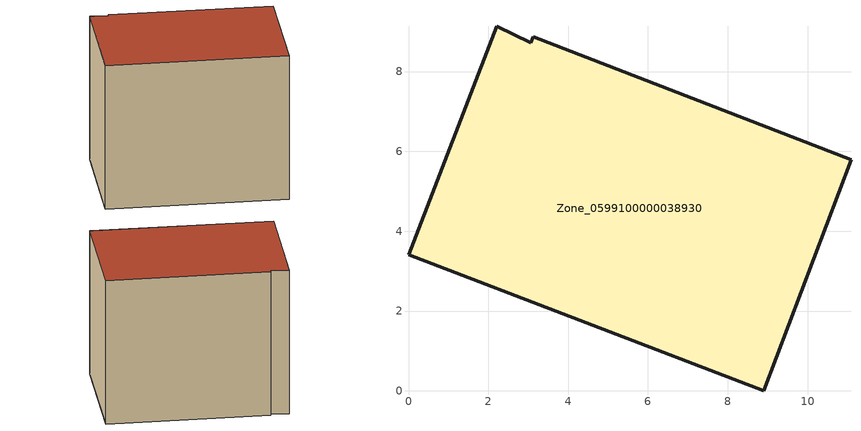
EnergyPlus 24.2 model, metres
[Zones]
Zone_0599100000038930
 floor ground (C_G): 8.9,0 0,3.41 2.21,9.14 3.07,8.73 3.12,8.88 11.09,5.79 z0
 wall outside (C_F): 8.9,0 11.09,5.79 3.12,8.88 3.07,8.73 2.21,9.14 0,3.41 8.9,0 z0:8.1
 roof outside (C_R): 0,3.41 8.9,0 11.09,5.79 3.12,8.88 3.07,8.73 2.21,9.14 z8.1
[BUILDING]
Pand.0599100000038930: North Axis=0; Terrain=City; Loads Convergence Tolerance Value=0.04; Temperature Convergence Tolerance Value=0.4; Solar Distribution=FullExterior; Maximum Number of Warmup Days=25; Minimum Number of Warmup Days=1
[Site:Location]
Rotterdam.The.Hague.AP_ZH_NLD Design_Conditions: Latitude=51.96; Longitude=4.45; Time Zone=1; Elevation=-4.5
[SITE:GROUNDTEMPERATURE:BUILDINGSURFACE]
18, 18, 18, 18, 18, 18, 18, 18, 18, 18, 18, 18
[MATERIAL] Thermal Absorptance=0.9; Solar Absorptance=0.7; Visible Absorptance=0.7
Name | Roughness | Thickness | Conductivity | Density | Specific Heat
G.TC.1946 | MediumSmooth | 0.15 | 1 | 540 | 1210
F.TC.1946 | Rough | 0.3 | 0.857143 | 1920 | 840
R.TC.1946 | MediumRough | 0.2 | 0.909091 | 1500 | 1000
[CONSTRUCTION]
C_G: G.TC.1946
C_F: F.TC.1946
C_R: R.TC.1946
[ZONE]
Zone_0599100000038930: Type=1; Multiplier=1; Ceiling Height=Autocalculate; Volume=Autocalculate; Floor Area=autocalculate; Part of Total Floor Area=Yes
[ZONEINFILTRATION:DESIGNFLOWRATE]
Infil_Zone_0599100000038930: Zone or ZoneList or Space or SpaceList=Zone_0599100000038930; Schedule=AlwaysOn; Design Flow Rate Calculation Method=Flow/Area; Flow Rate per Floor Area=0.003; Constant Term Coefficient=1; Temperature Term Coefficient=0; Velocity Term Coefficient=0; Velocity Squared Term Coefficient=0
[HVACTEMPLATE:ZONE:IDEALLOADSAIRSYSTEM]
Zone_0599100000038930: Maximum Heating Supply Air Temperature=50; Minimum Cooling Supply Air Temperature=13; Maximum Heating Supply Air Humidity Ratio=0.0156; Minimum Cooling Supply Air Humidity Ratio=0.0077; Heating Limit=NoLimit; Cooling Limit=NoLimit; Dehumidification Control Type=ConstantSensibleHeatRatio; Cooling Sensible Heat Ratio=0.7; Dehumidification Setpoint=60; Humidification Control Type=None; Humidification Setpoint=30; Outdoor Air Method=None; Outdoor Air Flow Rate per Person=0.00944; Outdoor Air Flow Rate per Zone Floor Area=0; Outdoor Air Flow Rate per Zone=0; Demand Controlled Ventilation Type=None; Outdoor Air Economizer Type=NoEconomizer; Heat Recovery Type=None; Sensible Heat Recovery Effectiveness=0.7; Latent Heat Recovery Effectiveness=0.65
[ZONECONTROL:THERMOSTAT]
ThermostatControl_Zone_0599100000038930: Zone or ZoneList=Zone_0599100000038930; Control Type Schedule=DualSetpointControlType; Control 1=Thermostat_Zone_0599100000038930; Temperature Difference Between Cutout And Setpoint=0
[THERMOSTATSETPOINT:DUALSETPOINT]
Thermostat_Zone_0599100000038930: Heating Setpoint Temperature Schedule=HeatingSetpoint_Zone_0599100000038930; Cooling Setpoint Temperature Schedule=CoolingSetpoint_Zone_0599100000038930
[SCHEDULE:COMPACT]
HeatingSetpoint_Zone_0599100000038930: Through: 12/31, For: AllDays, Until: 24:00, 21
CoolingSetpoint_Zone_0599100000038930: Through: 12/31, For: AllDays, Until: 24:00, 24
DualSetpointControlType: Through: 12/31, For: AllDays, Until: 24:00, 4
AlwaysOn: Through: 12/31, For: AllDays, Until: 24:00, 1
